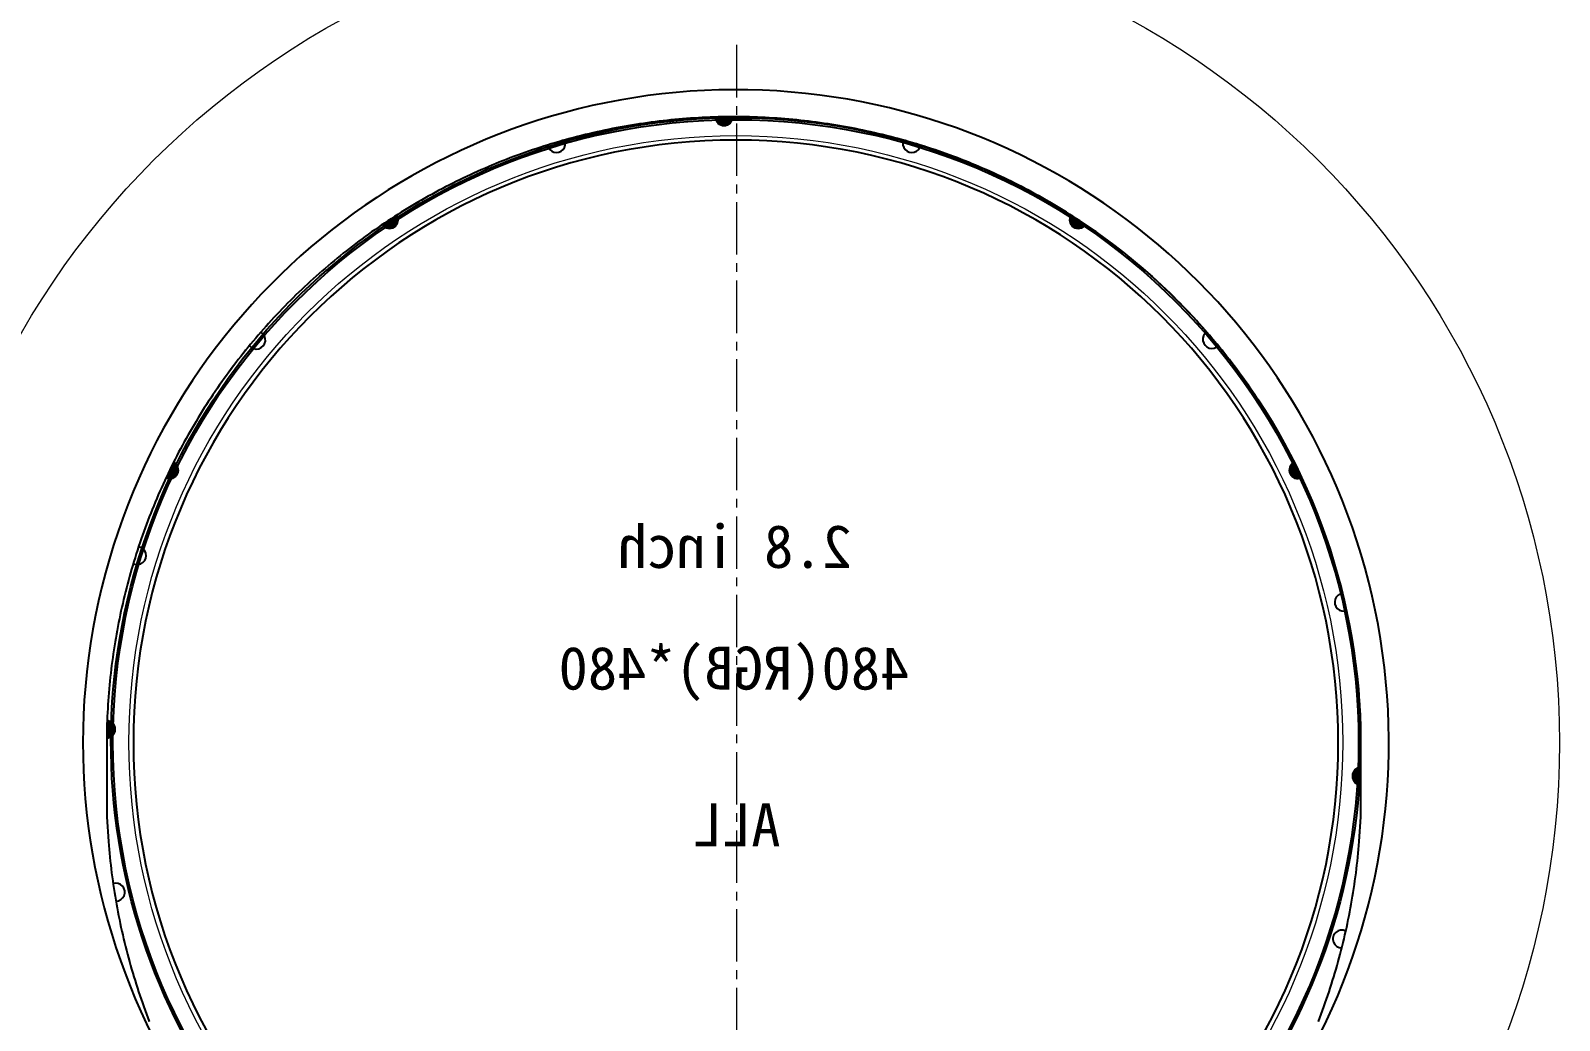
# Model space of a CAD drawing. Header units: millimetres. Extents: x -2894 to 5479, y -6001 to -1211.
# Drawn here: x 5314.9 to 5403.9, y -5812.3 to -5754.7 of the extents above; entities that cross this region are included whole.
import ezdxf

# ---------------------------------------------------------------- set-up
doc = ezdxf.new("R2010")
doc.units = ezdxf.units.MM
doc.header["$LTSCALE"] = 0.2
doc.header["$MEASUREMENT"] = 0
doc.linetypes.add('CENTER2', pattern=[28.575, 19.05, -3.175, 3.175, -3.175])
for name, color, linetype in [('66', 1, 'Continuous'), ('BL', 7, 'Continuous'), ('L91', 3, 'Continuous'), ('LCD_FPC', 22, 'Continuous'), ('Sensor', 7, 'Continuous'), ('保护膜', 3, 'Continuous')]:
    doc.layers.add(name, color=color, linetype=linetype)
doc.layers.add('CENTER', color=1, linetype='CENTER2', lineweight=9)
doc.layers.add('dim', color=4, linetype='Continuous', lineweight=9)
doc.styles.get("Standard").update_dxf_attribs({"font": 'SimSun.ttf'})

# ---------------------------------------------------------------- blocks, each defined once
blk = doc.blocks.new('FADAFFD')
at = {"color": 7}
for p, q in [((-4794.355, -1490.335), (-4766.355, -1490.335)), ((-4794.355, -1493.035), (-4794.355, -1492.94)), ((-4794.355, -1493.035), (-4766.355, -1493.035)), ((-4766.355, -1493.035), (-4766.355, -1492.94))]:
    blk.add_line(p, q, dxfattribs=at)
blk.add_circle((-4780.355, -1453.271), 35.064, dxfattribs=at)
for centre, radius, start, end in [((-4780.355, -1453.271), 36.364, 301.17428, 238.82572), ((-4804.355, -1492.94), 10, 0, 58.82572), ((-4756.355, -1492.94), 10, 121.17428, 180)]:
    blk.add_arc(centre, radius, start, end, dxfattribs=at)
at = {"layer": 'CENTER', "ltscale": 0.8}
blk.add_line((-4780.397, -1412.672), (-4780.397, -1488.335), dxfattribs=at)
at = {"layer": 'BL', "char_height": 2.5, "width": 19.86847, "attachment_point": 3}
for s, insert in [('2.8 inch', (-4773.494, -1440.604)), ('480(RGB)*480', (-4770.042, -1447.685)), ('ALL', (-4777.855, -1456.811))]:
    blk.add_mtext(s, dxfattribs=dict(at, insert=insert))

msp = doc.modelspace()

# ---------------------------------------------------------------- hatches: boundary and pattern name
at = {"layer": 'LCD_FPC'}
for points in [[(5355.789, -5759.765), (5355.613, -5759.766), (5355.384, -5759.768), (5355.154, -5759.771), (5354.925, -5759.776), (5354.749, -5759.781, 0.993002)], [(5336.239, -5765.476), (5336.091, -5765.57), (5335.899, -5765.695), (5335.707, -5765.821), (5335.516, -5765.948), (5335.371, -5766.047, 0.993002)], [(5376.314, -5766.047), (5376.168, -5765.948), (5375.977, -5765.821), (5375.786, -5765.695), (5375.593, -5765.57), (5375.445, -5765.476, 0.993002)], [(5323.245, -5779.844), (5323.217, -5779.899), (5323.115, -5780.104), (5323.014, -5780.31), (5322.914, -5780.517), (5322.816, -5780.724), (5322.79, -5780.779, 0.992641)], [(5388.894, -5780.779), (5388.868, -5780.724), (5388.77, -5780.517), (5388.671, -5780.31), (5388.57, -5780.104), (5388.468, -5779.899), (5388.44, -5779.844, 0.992641)], [(5319.342, -5794.882), (5319.342, -5795.922, 1)], [(5392.342, -5797.609, 1), (5392.342, -5798.649)]]:
    msp.add_hatch(color=0, dxfattribs=at).paths.add_polyline_path(points)

# ---------------------------------------------------------------- linework, layer by layer
at = {"layer": '66'}
for centre, start, end in [((5345.519, -5761.324), 189.10805, 23.79756), ((5366.201, -5761.323), 157.38808, 349.59346), ((5328.059, -5772.757), 218.13497, 61.424), ((5383.663, -5772.722), 124.26967, 316.17841), ((5321.119, -5785.296), 243.96652, 81.69994), ((5391.333, -5788.01), 96.52353, 289.66222), ((5319.877, -5804.881), 269.87745, 108.17809), ((5391.226, -5807.608), 62.74044, 270.47569)]:
    msp.add_arc(centre, 0.52, start, end, dxfattribs=at)
at = {"layer": 'dim', "color": 4}
msp.add_lwpolyline([(5389.863, -5812.412), (5389.945, -5812.198), (5390.026, -5811.983), (5390.106, -5811.768), (5390.184, -5811.553), (5390.261, -5811.337), (5390.337, -5811.12), (5390.411, -5810.903), (5390.484, -5810.686), (5390.556, -5810.468), (5390.626, -5810.249), (5390.695, -5810.031), (5390.762, -5809.811), (5390.828, -5809.592), (5390.893, -5809.372), (5390.956, -5809.151), (5391.018, -5808.931), (5391.079, -5808.709), (5391.138, -5808.488), (5391.196, -5808.266), (5391.252, -5808.043), (5391.307, -5807.821), (5391.36, -5807.598), (5391.413, -5807.374), (5391.463, -5807.151), (5391.513, -5806.927), (5391.56, -5806.703), (5391.607, -5806.478), (5391.652, -5806.253), (5391.696, -5806.028), (5391.738, -5805.803), (5391.779, -5805.577), (5391.818, -5805.351), (5391.856, -5805.125), (5391.893, -5804.898), (5391.928, -5804.672), (5391.962, -5804.445), (5391.994, -5804.218), (5392.025, -5803.991), (5392.054, -5803.763), (5392.083, -5803.536), (5392.109, -5803.308), (5392.134, -5803.08), (5392.158, -5802.852), (5392.18, -5802.624), (5392.201, -5802.395), (5392.221, -5802.167), (5392.239, -5801.938), (5392.342, -5800.504), (5392.342, -5795.754), (5392.324, -5795.118), (5392.316, -5794.889), (5392.307, -5794.66), (5392.296, -5794.431), (5392.284, -5794.202), (5392.27, -5793.973), (5392.255, -5793.744), (5392.239, -5793.516), (5392.221, -5793.287), (5392.201, -5793.058), (5392.18, -5792.83), (5392.158, -5792.602), (5392.134, -5792.374), (5392.109, -5792.146), (5392.083, -5791.918), (5392.054, -5791.69), (5392.025, -5791.463), (5391.994, -5791.236), (5391.962, -5791.009), (5391.928, -5790.782), (5391.893, -5790.555), (5391.856, -5790.329), (5391.818, -5790.103), (5391.779, -5789.877), (5391.738, -5789.651), (5391.696, -5789.426), (5391.652, -5789.2), (5391.607, -5788.976), (5391.56, -5788.751), (5391.513, -5788.527), (5391.463, -5788.303), (5391.413, -5788.079), (5391.36, -5787.856), (5391.307, -5787.633), (5391.252, -5787.41), (5391.196, -5787.188), (5391.138, -5786.966), (5391.079, -5786.744), (5391.018, -5786.523), (5390.956, -5786.302), (5390.893, -5786.082), (5390.828, -5785.862), (5390.762, -5785.642), (5390.695, -5785.423), (5390.626, -5785.204), (5390.556, -5784.986), (5390.484, -5784.768), (5390.411, -5784.551), (5390.337, -5784.334), (5390.261, -5784.117), (5390.184, -5783.901), (5390.106, -5783.685), (5390.026, -5783.47), (5389.945, -5783.256), (5389.863, -5783.042), (5389.779, -5782.828), (5389.694, -5782.615), (5389.608, -5782.403), (5389.52, -5782.191), (5389.431, -5781.98), (5389.34, -5781.769), (5389.249, -5781.559), (5389.156, -5781.349), (5389.061, -5781.14), (5388.965, -5780.932), (5388.868, -5780.724), (5388.77, -5780.517), (5388.671, -5780.31), (5388.57, -5780.104), (5388.468, -5779.899), (5388.364, -5779.694), (5388.259, -5779.49), (5388.153, -5779.287), (5388.046, -5779.084), (5387.937, -5778.882), (5387.827, -5778.681), (5387.716, -5778.48), (5387.604, -5778.28), (5387.49, -5778.081), (5387.375, -5777.883), (5387.259, -5777.685), (5387.142, -5777.488), (5387.023, -5777.292), (5386.904, -5777.096), (5386.783, -5776.901), (5386.66, -5776.707), (5386.537, -5776.514), (5386.412, -5776.322), (5386.286, -5776.13), (5386.159, -5775.939), (5386.031, -5775.749), (5385.901, -5775.56), (5385.771, -5775.371), (5385.639, -5775.184), (5385.506, -5774.997), (5385.371, -5774.811), (5385.236, -5774.626), (5385.099, -5774.441), (5384.962, -5774.258), (5384.823, -5774.076), (5384.683, -5773.894), (5384.542, -5773.713), (5384.4, -5773.533), (5384.256, -5773.354), (5384.112, -5773.176), (5383.966, -5772.999), (5383.819, -5772.823), (5383.671, -5772.647), (5383.522, -5772.473), (5383.372, -5772.3), (5383.221, -5772.127), (5383.069, -5771.956), (5382.916, -5771.785), (5382.762, -5771.615), (5382.606, -5771.447), (5382.45, -5771.279), (5382.292, -5771.112), (5382.134, -5770.947), (5381.974, -5770.782), (5381.813, -5770.618), (5381.652, -5770.456), (5381.489, -5770.294), (5381.325, -5770.133), (5381.161, -5769.974), (5380.995, -5769.815), (5380.828, -5769.658), (5380.661, -5769.501), (5380.492, -5769.346), (5380.322, -5769.191), (5380.152, -5769.038), (5379.98, -5768.886), (5379.808, -5768.735), (5379.634, -5768.585), (5379.46, -5768.436), (5379.285, -5768.288), (5379.108, -5768.141), (5378.931, -5767.996), (5378.753, -5767.851), (5378.574, -5767.708), (5378.394, -5767.565), (5378.213, -5767.424), (5378.032, -5767.284), (5377.849, -5767.145), (5377.666, -5767.008), (5377.482, -5766.871), (5377.296, -5766.736), (5377.11, -5766.602), (5376.924, -5766.469), (5376.736, -5766.337), (5376.548, -5766.206), (5376.358, -5766.077), (5376.168, -5765.948), (5375.977, -5765.821), (5375.786, -5765.695), (5375.593, -5765.57), (5375.4, -5765.447), (5375.206, -5765.325), (5375.011, -5765.204), (5374.816, -5765.084), (5374.619, -5764.965), (5374.422, -5764.848), (5374.225, -5764.732), (5374.026, -5764.617), (5373.827, -5764.503), (5373.627, -5764.391), (5373.426, -5764.28), (5373.225, -5764.17), (5373.023, -5764.061), (5372.82, -5763.954), (5372.617, -5763.848), (5372.413, -5763.743), (5372.208, -5763.64), (5372.003, -5763.538), (5371.797, -5763.437), (5371.59, -5763.337), (5371.383, -5763.239), (5371.175, -5763.142), (5370.967, -5763.046), (5370.758, -5762.952), (5370.548, -5762.859), (5370.338, -5762.767), (5370.127, -5762.676), (5369.916, -5762.587), (5369.704, -5762.5), (5369.492, -5762.413), (5369.279, -5762.328), (5369.065, -5762.244), (5368.851, -5762.162), (5368.637, -5762.081), (5368.422, -5762.001), (5368.206, -5761.923), (5367.99, -5761.846), (5367.774, -5761.77), (5367.557, -5761.696), (5367.339, -5761.623), (5367.121, -5761.551), (5366.903, -5761.481), (5366.684, -5761.412), (5366.465, -5761.345), (5366.245, -5761.279), (5366.025, -5761.214), (5365.805, -5761.151), (5365.584, -5761.089), (5365.363, -5761.029), (5365.141, -5760.969), (5364.919, -5760.912), (5364.697, -5760.855), (5364.474, -5760.8), (5364.252, -5760.747), (5364.028, -5760.695), (5363.805, -5760.644), (5363.581, -5760.595), (5363.356, -5760.547), (5363.132, -5760.5), (5362.907, -5760.455), (5362.682, -5760.411), (5362.456, -5760.369), (5362.231, -5760.328), (5362.005, -5760.289), (5361.779, -5760.251), (5361.552, -5760.214), (5361.326, -5760.179), (5361.099, -5760.145), (5360.872, -5760.113), (5360.644, -5760.082), (5360.417, -5760.053), (5360.189, -5760.025), (5359.962, -5759.998), (5359.734, -5759.973), (5359.505, -5759.949), (5359.277, -5759.927), (5359.049, -5759.906), (5358.82, -5759.887), (5358.592, -5759.869), (5358.363, -5759.852), (5358.134, -5759.837), (5357.905, -5759.823), (5357.676, -5759.811), (5357.447, -5759.8), (5357.218, -5759.791), (5356.989, -5759.783), (5356.76, -5759.776), (5356.53, -5759.771), (5356.301, -5759.768), (5356.072, -5759.766), (5355.842, -5759.765), (5355.613, -5759.766), (5355.384, -5759.768), (5355.154, -5759.771), (5354.925, -5759.776), (5354.696, -5759.783), (5354.467, -5759.791), (5354.237, -5759.8), (5354.008, -5759.811), (5353.779, -5759.823), (5353.55, -5759.837), (5353.322, -5759.852), (5353.093, -5759.869), (5352.864, -5759.887), (5352.636, -5759.906), (5352.407, -5759.927), (5352.179, -5759.949), (5351.951, -5759.973), (5351.723, -5759.998), (5351.495, -5760.025), (5351.268, -5760.053), (5351.04, -5760.082), (5350.813, -5760.113), (5350.586, -5760.145), (5350.359, -5760.179), (5350.132, -5760.214), (5349.906, -5760.251), (5349.68, -5760.289), (5349.454, -5760.328), (5349.228, -5760.369), (5349.003, -5760.411), (5348.778, -5760.455), (5348.553, -5760.5), (5348.328, -5760.547), (5348.104, -5760.595), (5347.88, -5760.644), (5347.656, -5760.695), (5347.433, -5760.747), (5347.21, -5760.8), (5346.987, -5760.855), (5346.765, -5760.912), (5346.543, -5760.969), (5346.322, -5761.029), (5346.1, -5761.089), (5345.88, -5761.151), (5345.659, -5761.214), (5345.439, -5761.279), (5345.219, -5761.345), (5345, -5761.412), (5344.781, -5761.481), (5344.563, -5761.551), (5344.345, -5761.623), (5344.128, -5761.696), (5343.911, -5761.77), (5343.694, -5761.846), (5343.478, -5761.923), (5343.263, -5762.001), (5343.048, -5762.081), (5342.833, -5762.162), (5342.619, -5762.244), (5342.406, -5762.328), (5342.193, -5762.413), (5341.98, -5762.5), (5341.768, -5762.587), (5341.557, -5762.676), (5341.346, -5762.767), (5341.136, -5762.859), (5340.927, -5762.952), (5340.718, -5763.046), (5340.509, -5763.142), (5340.301, -5763.239), (5340.094, -5763.337), (5339.888, -5763.437), (5339.682, -5763.538), (5339.476, -5763.64), (5339.272, -5763.743), (5339.068, -5763.848), (5338.864, -5763.954), (5338.662, -5764.061), (5338.46, -5764.17), (5338.258, -5764.28), (5338.058, -5764.391), (5337.858, -5764.503), (5337.659, -5764.617), (5337.46, -5764.732), (5337.262, -5764.848), (5337.065, -5764.965), (5336.869, -5765.084), (5336.673, -5765.204), (5336.479, -5765.325), (5336.285, -5765.447), (5336.091, -5765.57), (5335.899, -5765.695), (5335.707, -5765.821), (5335.516, -5765.948), (5335.326, -5766.077), (5335.137, -5766.206), (5334.949, -5766.337), (5334.761, -5766.469), (5334.574, -5766.602), (5334.388, -5766.736), (5334.203, -5766.871), (5334.019, -5767.008), (5333.835, -5767.145), (5333.653, -5767.284), (5333.471, -5767.424), (5333.29, -5767.565), (5333.111, -5767.708), (5332.932, -5767.851), (5332.753, -5767.996), (5332.576, -5768.141), (5332.4, -5768.288), (5332.225, -5768.436), (5332.05, -5768.585), (5331.877, -5768.735), (5331.704, -5768.886), (5331.533, -5769.038), (5331.362, -5769.191), (5331.193, -5769.346), (5331.024, -5769.501), (5330.856, -5769.658), (5330.69, -5769.815), (5330.524, -5769.974), (5330.359, -5770.133), (5330.196, -5770.294), (5330.033, -5770.456), (5329.871, -5770.618), (5329.711, -5770.782), (5329.551, -5770.947), (5329.392, -5771.112), (5329.235, -5771.279), (5329.078, -5771.447), (5328.923, -5771.615), (5328.769, -5771.785), (5328.615, -5771.956), (5328.463, -5772.127), (5328.312, -5772.3), (5328.162, -5772.473), (5328.013, -5772.647), (5327.865, -5772.823), (5327.719, -5772.999), (5327.573, -5773.176), (5327.428, -5773.354), (5327.285, -5773.533), (5327.143, -5773.713), (5327.002, -5773.894), (5326.862, -5774.076), (5326.723, -5774.258), (5326.585, -5774.441), (5326.449, -5774.626), (5326.313, -5774.811), (5326.179, -5774.997), (5326.046, -5775.184), (5325.914, -5775.371), (5325.783, -5775.56), (5325.654, -5775.749), (5325.526, -5775.939), (5325.398, -5776.13), (5325.273, -5776.322), (5325.148, -5776.514), (5325.024, -5776.707), (5324.902, -5776.901), (5324.781, -5777.096), (5324.661, -5777.292), (5324.543, -5777.488), (5324.425, -5777.685), (5324.309, -5777.883), (5324.194, -5778.081), (5324.081, -5778.28), (5323.968, -5778.48), (5323.857, -5778.681), (5323.747, -5778.882), (5323.639, -5779.084), (5323.531, -5779.287), (5323.425, -5779.49), (5323.321, -5779.694), (5323.217, -5779.899), (5323.115, -5780.104), (5323.014, -5780.31), (5322.914, -5780.517), (5322.816, -5780.724), (5322.719, -5780.932), (5322.623, -5781.14), (5322.529, -5781.349), (5322.436, -5781.559), (5322.344, -5781.769), (5322.254, -5781.98), (5322.165, -5782.191), (5322.077, -5782.403), (5321.991, -5782.615), (5321.905, -5782.828), (5321.822, -5783.042), (5321.739, -5783.256), (5321.658, -5783.47), (5321.579, -5783.685), (5321.5, -5783.901), (5321.423, -5784.117), (5321.347, -5784.334), (5321.273, -5784.551), (5321.2, -5784.768), (5321.129, -5784.986), (5321.059, -5785.204), (5320.99, -5785.423), (5320.922, -5785.642), (5320.856, -5785.862), (5320.792, -5786.082), (5320.728, -5786.302), (5320.666, -5786.523), (5320.606, -5786.744), (5320.547, -5786.966), (5320.489, -5787.188), (5320.433, -5787.41), (5320.378, -5787.633), (5320.324, -5787.856), (5320.272, -5788.079), (5320.221, -5788.303), (5320.172, -5788.527), (5320.124, -5788.751), (5320.078, -5788.976), (5320.032, -5789.2), (5319.989, -5789.426), (5319.947, -5789.651), (5319.906, -5789.877), (5319.866, -5790.103), (5319.828, -5790.329), (5319.792, -5790.555), (5319.756, -5790.782), (5319.723, -5791.009), (5319.69, -5791.236), (5319.66, -5791.463), (5319.63, -5791.69), (5319.602, -5791.918), (5319.575, -5792.146), (5319.55, -5792.374), (5319.527, -5792.602), (5319.504, -5792.83), (5319.483, -5793.058), (5319.464, -5793.287), (5319.446, -5793.516), (5319.429, -5793.744), (5319.414, -5793.973), (5319.401, -5794.202), (5319.388, -5794.431), (5319.378, -5794.66), (5319.368, -5794.889), (5319.36, -5795.118), (5319.342, -5795.754), (5319.342, -5800.504), (5319.446, -5801.938), (5319.464, -5802.167), (5319.483, -5802.395), (5319.504, -5802.624), (5319.527, -5802.852), (5319.55, -5803.08), (5319.575, -5803.308), (5319.602, -5803.536), (5319.63, -5803.763), (5319.66, -5803.991), (5319.69, -5804.218), (5319.723, -5804.445), (5319.756, -5804.672), (5319.792, -5804.898), (5319.828, -5805.125), (5319.866, -5805.351), (5319.906, -5805.577), (5319.947, -5805.803), (5319.989, -5806.028), (5320.032, -5806.253), (5320.078, -5806.478), (5320.124, -5806.703), (5320.172, -5806.927), (5320.221, -5807.151), (5320.272, -5807.374), (5320.324, -5807.598), (5320.378, -5807.821), (5320.433, -5808.043), (5320.489, -5808.266), (5320.547, -5808.488), (5320.606, -5808.709), (5320.666, -5808.931), (5320.728, -5809.151), (5320.792, -5809.372), (5320.856, -5809.592), (5320.922, -5809.811), (5320.99, -5810.031), (5321.059, -5810.249), (5321.129, -5810.468), (5321.2, -5810.686), (5321.273, -5810.903), (5321.347, -5811.12), (5321.423, -5811.337), (5321.5, -5811.553), (5321.579, -5811.768), (5321.658, -5811.983), (5321.739, -5812.198), (5321.822, -5812.412)], dxfattribs=at)
at = {"layer": 'dim', "color": 6}
for centre, radius in [((5355.963, -5796.183), 47.93), ((5355.957, -5796.179), 35.322)]:
    msp.add_circle(centre, radius, dxfattribs=at)
at = {"layer": 'dim', "color": 4}
for centre, start, end in [((5355.269, -5759.77), 181.30252, 0.49777), ((5335.803, -5765.758), 213.70225, 32.89748), ((5375.882, -5765.758), 147.10252, 326.29775), ((5323.014, -5780.31), 244.50314, 63.65674), ((5388.671, -5780.31), 116.34326, 295.49686), ((5319.342, -5795.402), 270, 90), ((5392.342, -5798.129), 90, 270)]:
    msp.add_arc(centre, 0.52, start, end, dxfattribs=at)
at = {"layer": 'L91', "color": 7, "linetype": 'Continuous'}
msp.add_lwpolyline([(5389.863, -5812.407), (5389.945, -5812.193), (5390.026, -5811.979), (5390.106, -5811.764), (5390.184, -5811.548), (5390.261, -5811.332), (5390.337, -5811.116), (5390.411, -5810.899), (5390.484, -5810.681), (5390.556, -5810.463), (5390.626, -5810.245), (5390.695, -5810.026), (5390.762, -5809.807), (5390.828, -5809.587), (5390.893, -5809.367), (5390.956, -5809.147), (5391.018, -5808.926), (5391.079, -5808.705), (5391.138, -5808.483), (5391.196, -5808.261), (5391.252, -5808.039), (5391.307, -5807.816), (5391.36, -5807.593), (5391.413, -5807.37), (5391.463, -5807.147), (5391.513, -5806.923), (5391.56, -5806.698), (5391.607, -5806.474), (5391.652, -5806.249), (5391.696, -5806.024), (5391.738, -5805.798), (5391.779, -5805.573), (5391.818, -5805.347), (5391.856, -5805.121), (5391.893, -5804.894), (5391.928, -5804.668), (5391.962, -5804.441), (5391.994, -5804.214), (5392.025, -5803.986), (5392.054, -5803.759), (5392.083, -5803.531), (5392.109, -5803.304), (5392.134, -5803.076), (5392.158, -5802.847), (5392.18, -5802.619), (5392.201, -5802.391), (5392.221, -5802.162), (5392.239, -5801.934), (5392.342, -5800.499), (5392.342, -5795.75), (5392.324, -5795.114), (5392.316, -5794.885), (5392.307, -5794.656), (5392.296, -5794.427), (5392.284, -5794.198), (5392.27, -5793.969), (5392.255, -5793.74), (5392.239, -5793.511), (5392.221, -5793.283), (5392.201, -5793.054), (5392.18, -5792.826), (5392.158, -5792.597), (5392.134, -5792.369), (5392.109, -5792.141), (5392.083, -5791.914), (5392.054, -5791.686), (5392.025, -5791.459), (5391.994, -5791.231), (5391.962, -5791.004), (5391.928, -5790.777), (5391.893, -5790.551), (5391.856, -5790.324), (5391.818, -5790.098), (5391.779, -5789.872), (5391.738, -5789.647), (5391.696, -5789.421), (5391.652, -5789.196), (5391.607, -5788.971), (5391.56, -5788.747), (5391.513, -5788.522), (5391.463, -5788.298), (5391.413, -5788.075), (5391.36, -5787.851), (5391.307, -5787.628), (5391.252, -5787.406), (5391.196, -5787.183), (5391.138, -5786.962), (5391.079, -5786.74), (5391.018, -5786.519), (5390.956, -5786.298), (5390.893, -5786.077), (5390.828, -5785.857), (5390.762, -5785.638), (5390.695, -5785.419), (5390.626, -5785.2), (5390.556, -5784.982), (5390.484, -5784.764), (5390.411, -5784.546), (5390.337, -5784.329), (5390.261, -5784.113), (5390.184, -5783.897), (5390.106, -5783.681), (5390.026, -5783.466), (5389.945, -5783.252), (5389.863, -5783.038), (5389.779, -5782.824), (5389.694, -5782.611), (5389.608, -5782.399), (5389.52, -5782.187), (5389.431, -5781.975), (5389.34, -5781.765), (5389.249, -5781.555), (5389.156, -5781.345), (5389.061, -5781.136), (5388.965, -5780.928), (5388.868, -5780.72), (5388.77, -5780.512), (5388.671, -5780.306), (5388.57, -5780.1), (5388.468, -5779.895), (5388.364, -5779.69), (5388.259, -5779.486), (5388.153, -5779.283), (5388.046, -5779.08), (5387.937, -5778.878), (5387.827, -5778.677), (5387.716, -5778.476), (5387.604, -5778.276), (5387.49, -5778.077), (5387.375, -5777.878), (5387.259, -5777.681), (5387.142, -5777.484), (5387.023, -5777.287), (5386.904, -5777.092), (5386.783, -5776.897), (5386.66, -5776.703), (5386.537, -5776.51), (5386.412, -5776.317), (5386.286, -5776.126), (5386.159, -5775.935), (5386.031, -5775.745), (5385.901, -5775.555), (5385.771, -5775.367), (5385.639, -5775.179), (5385.506, -5774.992), (5385.371, -5774.806), (5385.236, -5774.621), (5385.099, -5774.437), (5384.962, -5774.254), (5384.823, -5774.071), (5384.683, -5773.89), (5384.542, -5773.709), (5384.4, -5773.529), (5384.256, -5773.35), (5384.112, -5773.172), (5383.966, -5772.995), (5383.819, -5772.818), (5383.671, -5772.643), (5383.522, -5772.469), (5383.372, -5772.295), (5383.221, -5772.123), (5383.069, -5771.951), (5382.916, -5771.781), (5382.762, -5771.611), (5382.606, -5771.442), (5382.45, -5771.275), (5382.292, -5771.108), (5382.134, -5770.942), (5381.974, -5770.778), (5381.813, -5770.614), (5381.652, -5770.451), (5381.489, -5770.29), (5381.325, -5770.129), (5381.161, -5769.969), (5380.995, -5769.811), (5380.828, -5769.653), (5380.661, -5769.497), (5380.492, -5769.341), (5380.322, -5769.187), (5380.152, -5769.034), (5379.98, -5768.882), (5379.808, -5768.73), (5379.634, -5768.58), (5379.46, -5768.431), (5379.285, -5768.284), (5379.108, -5768.137), (5378.931, -5767.991), (5378.753, -5767.847), (5378.574, -5767.703), (5378.394, -5767.561), (5378.213, -5767.42), (5378.032, -5767.28), (5377.849, -5767.141), (5377.666, -5767.003), (5377.482, -5766.867), (5377.296, -5766.732), (5377.11, -5766.597), (5376.924, -5766.464), (5376.736, -5766.332), (5376.548, -5766.202), (5376.358, -5766.072), (5376.168, -5765.944), (5375.977, -5765.817), (5375.786, -5765.691), (5375.593, -5765.566), (5375.4, -5765.443), (5375.206, -5765.32), (5375.011, -5765.199), (5374.816, -5765.08), (5374.619, -5764.961), (5374.422, -5764.844), (5374.225, -5764.727), (5374.026, -5764.613), (5373.827, -5764.499), (5373.627, -5764.387), (5373.426, -5764.275), (5373.225, -5764.166), (5373.023, -5764.057), (5372.82, -5763.95), (5372.617, -5763.844), (5372.413, -5763.739), (5372.208, -5763.635), (5372.003, -5763.533), (5371.797, -5763.432), (5371.59, -5763.333), (5371.383, -5763.234), (5371.175, -5763.137), (5370.967, -5763.042), (5370.758, -5762.947), (5370.548, -5762.854), (5370.338, -5762.763), (5370.127, -5762.672), (5369.916, -5762.583), (5369.704, -5762.495), (5369.492, -5762.409), (5369.279, -5762.324), (5369.065, -5762.24), (5368.851, -5762.158), (5368.637, -5762.077), (5368.422, -5761.997), (5368.206, -5761.918), (5367.99, -5761.841), (5367.774, -5761.766), (5367.557, -5761.692), (5367.339, -5761.619), (5367.121, -5761.547), (5366.903, -5761.477), (5366.684, -5761.408), (5366.465, -5761.341), (5366.245, -5761.275), (5366.025, -5761.21), (5365.805, -5761.147), (5365.584, -5761.085), (5365.363, -5761.024), (5365.141, -5760.965), (5364.919, -5760.907), (5364.697, -5760.851), (5364.474, -5760.796), (5364.252, -5760.743), (5364.028, -5760.69), (5363.805, -5760.64), (5363.581, -5760.59), (5363.356, -5760.542), (5363.132, -5760.496), (5362.907, -5760.451), (5362.682, -5760.407), (5362.456, -5760.365), (5362.231, -5760.324), (5362.005, -5760.285), (5361.779, -5760.247), (5361.552, -5760.21), (5361.326, -5760.175), (5361.099, -5760.141), (5360.872, -5760.109), (5360.644, -5760.078), (5360.417, -5760.048), (5360.189, -5760.02), (5359.962, -5759.994), (5359.734, -5759.969), (5359.505, -5759.945), (5359.277, -5759.923), (5359.049, -5759.902), (5358.82, -5759.882), (5358.592, -5759.864), (5358.363, -5759.848), (5358.134, -5759.833), (5357.905, -5759.819), (5357.676, -5759.807), (5357.447, -5759.796), (5357.218, -5759.787), (5356.989, -5759.779), (5356.76, -5759.772), (5356.53, -5759.767), (5356.301, -5759.764), (5356.072, -5759.761), (5355.842, -5759.761), (5355.613, -5759.761), (5355.384, -5759.764), (5355.154, -5759.767), (5354.925, -5759.772), (5354.696, -5759.779), (5354.467, -5759.787), (5354.237, -5759.796), (5354.008, -5759.807), (5353.779, -5759.819), (5353.55, -5759.833), (5353.322, -5759.848), (5353.093, -5759.864), (5352.864, -5759.882), (5352.636, -5759.902), (5352.407, -5759.923), (5352.179, -5759.945), (5351.951, -5759.969), (5351.723, -5759.994), (5351.495, -5760.02), (5351.268, -5760.048), (5351.04, -5760.078), (5350.813, -5760.109), (5350.586, -5760.141), (5350.359, -5760.175), (5350.132, -5760.21), (5349.906, -5760.247), (5349.68, -5760.285), (5349.454, -5760.324), (5349.228, -5760.365), (5349.003, -5760.407), (5348.778, -5760.451), (5348.553, -5760.496), (5348.328, -5760.542), (5348.104, -5760.59), (5347.88, -5760.64), (5347.656, -5760.69), (5347.433, -5760.743), (5347.21, -5760.796), (5346.987, -5760.851), (5346.765, -5760.907), (5346.543, -5760.965), (5346.322, -5761.024), (5346.1, -5761.085), (5345.88, -5761.147), (5345.659, -5761.21), (5345.439, -5761.275), (5345.219, -5761.341), (5345, -5761.408), (5344.781, -5761.477), (5344.563, -5761.547), (5344.345, -5761.619), (5344.128, -5761.692), (5343.911, -5761.766), (5343.694, -5761.841), (5343.478, -5761.918), (5343.263, -5761.997), (5343.048, -5762.077), (5342.833, -5762.158), (5342.619, -5762.24), (5342.406, -5762.324), (5342.193, -5762.409), (5341.98, -5762.495), (5341.768, -5762.583), (5341.557, -5762.672), (5341.346, -5762.763), (5341.136, -5762.854), (5340.927, -5762.947), (5340.718, -5763.042), (5340.509, -5763.137), (5340.301, -5763.234), (5340.094, -5763.333), (5339.888, -5763.432), (5339.682, -5763.533), (5339.476, -5763.635), (5339.272, -5763.739), (5339.068, -5763.844), (5338.864, -5763.95), (5338.662, -5764.057), (5338.46, -5764.166), (5338.258, -5764.275), (5338.058, -5764.387), (5337.858, -5764.499), (5337.659, -5764.613), (5337.46, -5764.727), (5337.262, -5764.844), (5337.065, -5764.961), (5336.869, -5765.08), (5336.673, -5765.199), (5336.479, -5765.32), (5336.285, -5765.443), (5336.091, -5765.566), (5335.899, -5765.691), (5335.707, -5765.817), (5335.516, -5765.944), (5335.326, -5766.072), (5335.137, -5766.202), (5334.949, -5766.332), (5334.761, -5766.464), (5334.574, -5766.597), (5334.388, -5766.732), (5334.203, -5766.867), (5334.019, -5767.003), (5333.835, -5767.141), (5333.653, -5767.28), (5333.471, -5767.42), (5333.29, -5767.561), (5333.111, -5767.703), (5332.932, -5767.847), (5332.753, -5767.991), (5332.576, -5768.137), (5332.4, -5768.284), (5332.225, -5768.431), (5332.05, -5768.58), (5331.877, -5768.73), (5331.704, -5768.882), (5331.533, -5769.034), (5331.362, -5769.187), (5331.193, -5769.341), (5331.024, -5769.497), (5330.856, -5769.653), (5330.69, -5769.811), (5330.524, -5769.969), (5330.359, -5770.129), (5330.196, -5770.29), (5330.033, -5770.451), (5329.871, -5770.614), (5329.711, -5770.778), (5329.551, -5770.942), (5329.392, -5771.108), (5329.235, -5771.275), (5329.078, -5771.442), (5328.923, -5771.611), (5328.769, -5771.781), (5328.615, -5771.951), (5328.463, -5772.123), (5328.312, -5772.295), (5328.162, -5772.469), (5328.013, -5772.643), (5327.865, -5772.818), (5327.719, -5772.995), (5327.573, -5773.172), (5327.428, -5773.35), (5327.285, -5773.529), (5327.143, -5773.709), (5327.002, -5773.89), (5326.862, -5774.071), (5326.723, -5774.254), (5326.585, -5774.437), (5326.449, -5774.621), (5326.313, -5774.806), (5326.179, -5774.992), (5326.046, -5775.179), (5325.914, -5775.367), (5325.783, -5775.555), (5325.654, -5775.745), (5325.526, -5775.935), (5325.398, -5776.126), (5325.273, -5776.317), (5325.148, -5776.51), (5325.024, -5776.703), (5324.902, -5776.897), (5324.781, -5777.092), (5324.661, -5777.287), (5324.543, -5777.484), (5324.425, -5777.681), (5324.309, -5777.878), (5324.194, -5778.077), (5324.081, -5778.276), (5323.968, -5778.476), (5323.857, -5778.677), (5323.747, -5778.878), (5323.639, -5779.08), (5323.531, -5779.283), (5323.425, -5779.486), (5323.321, -5779.69), (5323.217, -5779.895), (5323.115, -5780.1), (5323.014, -5780.306), (5322.914, -5780.512), (5322.816, -5780.72), (5322.719, -5780.928), (5322.623, -5781.136), (5322.529, -5781.345), (5322.436, -5781.555), (5322.344, -5781.765), (5322.254, -5781.975), (5322.165, -5782.187), (5322.077, -5782.399), (5321.991, -5782.611), (5321.905, -5782.824), (5321.822, -5783.038), (5321.739, -5783.252), (5321.658, -5783.466), (5321.579, -5783.681), (5321.5, -5783.897), (5321.423, -5784.113), (5321.347, -5784.329), (5321.273, -5784.546), (5321.2, -5784.764), (5321.129, -5784.982), (5321.059, -5785.2), (5320.99, -5785.419), (5320.922, -5785.638), (5320.856, -5785.857), (5320.792, -5786.077), (5320.728, -5786.298), (5320.666, -5786.519), (5320.606, -5786.74), (5320.547, -5786.962), (5320.489, -5787.183), (5320.433, -5787.406), (5320.378, -5787.628), (5320.324, -5787.851), (5320.272, -5788.075), (5320.221, -5788.298), (5320.172, -5788.522), (5320.124, -5788.747), (5320.078, -5788.971), (5320.032, -5789.196), (5319.989, -5789.421), (5319.947, -5789.647), (5319.906, -5789.872), (5319.866, -5790.098), (5319.828, -5790.324), (5319.792, -5790.551), (5319.756, -5790.777), (5319.723, -5791.004), (5319.69, -5791.231), (5319.66, -5791.459), (5319.63, -5791.686), (5319.602, -5791.914), (5319.575, -5792.141), (5319.55, -5792.369), (5319.527, -5792.597), (5319.504, -5792.826), (5319.483, -5793.054), (5319.464, -5793.283), (5319.446, -5793.511), (5319.429, -5793.74), (5319.414, -5793.969), (5319.401, -5794.198), (5319.388, -5794.427), (5319.378, -5794.656), (5319.368, -5794.885), (5319.36, -5795.114), (5319.342, -5795.75), (5319.342, -5800.499), (5319.446, -5801.934), (5319.464, -5802.162), (5319.483, -5802.391), (5319.504, -5802.619), (5319.527, -5802.847), (5319.55, -5803.076), (5319.575, -5803.304), (5319.602, -5803.531), (5319.63, -5803.759), (5319.66, -5803.986), (5319.69, -5804.214), (5319.723, -5804.441), (5319.756, -5804.668), (5319.792, -5804.894), (5319.828, -5805.121), (5319.866, -5805.347), (5319.906, -5805.573), (5319.947, -5805.798), (5319.989, -5806.024), (5320.032, -5806.249), (5320.078, -5806.474), (5320.124, -5806.698), (5320.172, -5806.923), (5320.221, -5807.147), (5320.272, -5807.37), (5320.324, -5807.593), (5320.378, -5807.816), (5320.433, -5808.039), (5320.489, -5808.261), (5320.547, -5808.483), (5320.606, -5808.705), (5320.666, -5808.926), (5320.728, -5809.147), (5320.792, -5809.367), (5320.856, -5809.587), (5320.922, -5809.807), (5320.99, -5810.026), (5321.059, -5810.245), (5321.129, -5810.463), (5321.2, -5810.681), (5321.273, -5810.899), (5321.347, -5811.116), (5321.423, -5811.332), (5321.5, -5811.548), (5321.579, -5811.764), (5321.658, -5811.979), (5321.739, -5812.193), (5321.822, -5812.407)], dxfattribs=at)
at = {"layer": 'Sensor'}
msp.add_arc((5355.963, -5796.183), 38, 291.91348, 245.96601, dxfattribs=at)
at = {"layer": '保护膜'}
msp.add_circle((5355.957, -5796.179), 36.25, dxfattribs=at)

# ---------------------------------------------------------------- block references
at = {"color": 7, "xscale": -1}
msp.add_blockref('FADAFFD', (575.602, -4342.908), dxfattribs=at)

doc.saveas('drawing.dxf')
